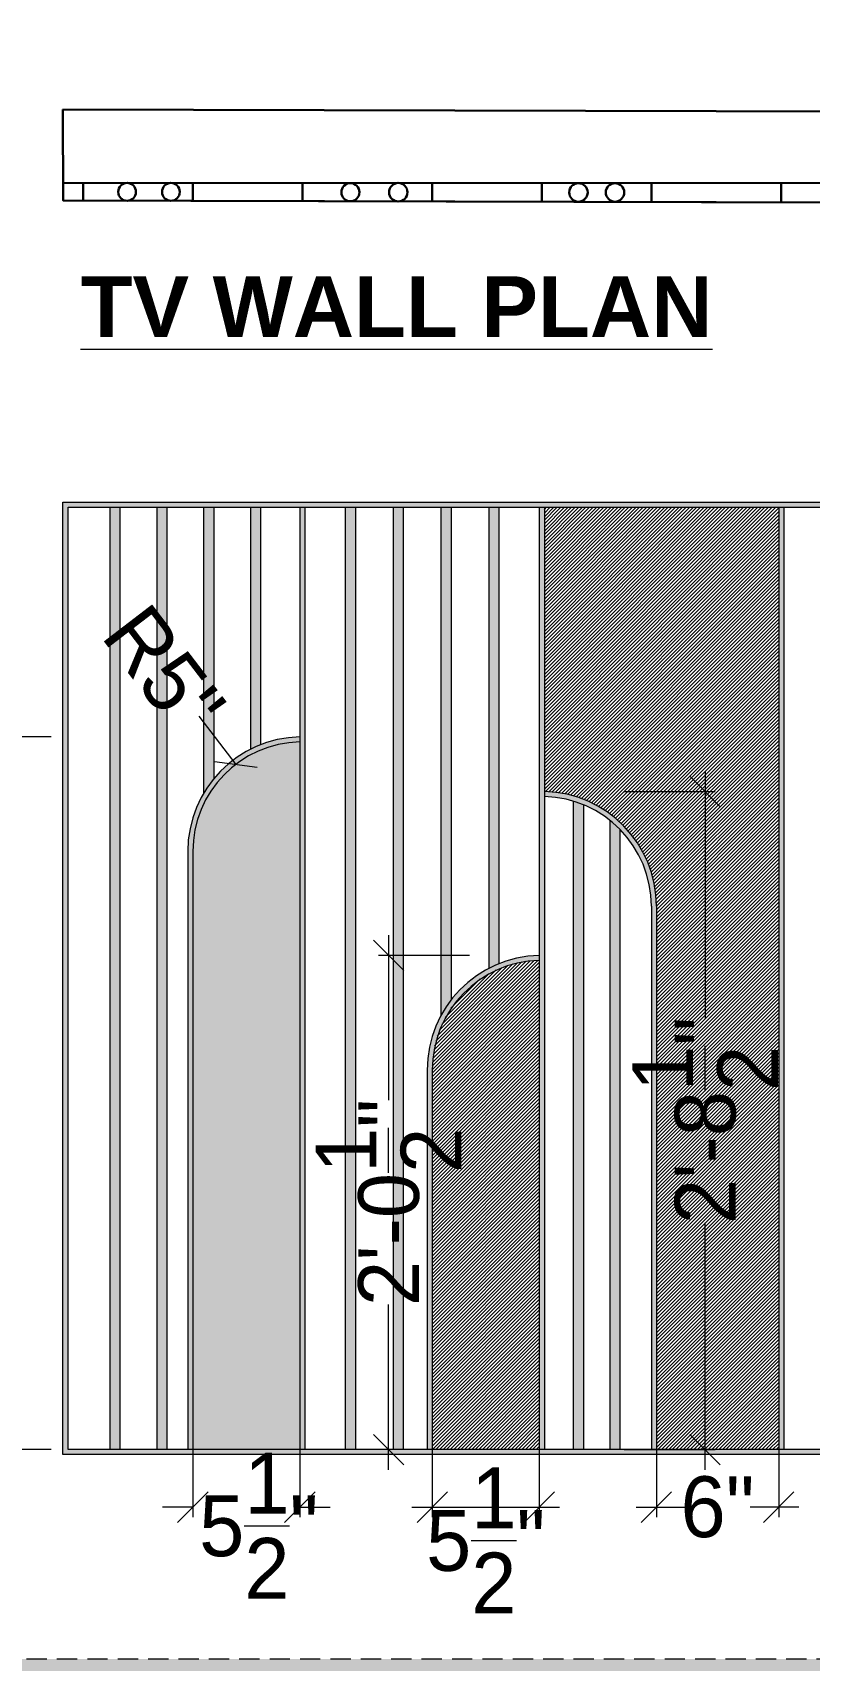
# Model space of a CAD drawing. Header units: millimetres. Extents: x 35877 to 3066687, y -650199 to -40525.
# Drawn here: x 147543.6 to 147581.9, y -179548.9 to -179468.6 of the extents above; entities that cross this region are included whole.
import ezdxf

# ---------------------------------------------------------------- set-up
doc = ezdxf.new("R2010")
doc.units = ezdxf.units.MM
doc.header["$MEASUREMENT"] = 0
doc.header["$PDMODE"] = 35
doc.linetypes.add('DASHED', pattern=[0.75, 0.5, -0.25])
doc.linetypes.add('DASHEDX2', pattern=[1.5, 1, -0.5])
doc.layers.get('Defpoints').update_dxf_attribs({"color": 220})
doc.layers.add('AR HATCH-7', color=7, linetype='Continuous')
for name, color, linetype, lineweight in [('DIM.', 250, 'Continuous', 13), ('dim05', 1, 'Continuous', 13), ('Dimension', 10, 'DASHEDX2', 20), ('el', 7, 'Continuous', 20), ('FURNITURE', 32, 'Continuous', 9), ('furniture dimensions', 1, 'DASHED', 0), ('interior hatch', 253, 'Continuous', 5), ('wall', 7, 'Continuous', 30)]:
    doc.layers.add(name, color=color, linetype=linetype, lineweight=lineweight)
doc.styles.add('century g', font='GOTHIC.TTF')
doc.styles.get("Standard").update_dxf_attribs({"font": 'arial.ttf', "height": 6})
doc.dimstyles.new('Archana', dxfattribs={"dimtxt": 2, "dimasz": 0.75, "dimexe": 0.5, "dimexo": 0.5, "dimgap": 0, "dimtad": 0, "dimzin": 0, "dimdsep": 46, "dimlunit": 4, "dimtxsty": 'century g', "dimblk": 'OBLIQUE', "dimcen": 0, "dimdle": 1, "dimclrd": 256, "dimclre": 256, "dimclrt": 256, "dimadec": 0, "dimazin": 0, "dimtfac": 1, "dimtofl": 0, "dimtmove": 1, "dimatfit": 3, "dimfxl": 1, "dimfxlon": 1, "dimtolj": 1, "dimtzin": 0, "dimlwd": -1, "dimlwe": -1, "dimarcsym": 0})

# ---------------------------------------------------------------- blocks, each defined once
blk = doc.blocks.new('_Oblique')
at = {"layer": 'wall', "color": 0, "lineweight": -2}
blk.add_line((-0.5, -0.5), (0.5, 0.5), dxfattribs=at)
blk = doc.blocks.new('*D606')
at = {"layer": 'Defpoints', "color": 0, "linetype": 'Continuous', "lineweight": 0, "transparency": 16777216}
for p in [(147551.495, -179537.23), (147556.779, -179537.23), (147556.779, -179541.322)]:
    blk.add_point(p, dxfattribs=at)
at = {"layer": 'furniture dimensions', "color": 5, "linetype": 'ByBlock', "transparency": 16777216}
blk.add_line((147551.495, -179537.73), (147551.495, -179541.822), dxfattribs=at)
at = {"layer": 'furniture dimensions', "color": 5, "linetype": 'Continuous', "transparency": 16777216}
for p, q in [((147556.779, -179537.73), (147556.779, -179541.822)), ((147551.495, -179541.322), (147549.995, -179541.322)), ((147556.779, -179541.322), (147558.279, -179541.322))]:
    blk.add_line(p, q, dxfattribs=at)
at = {"layer": 'furniture dimensions', "color": 5, "linetype": 'Continuous', "transparency": 16777216, "xscale": 1.5, "yscale": 1.5, "zscale": 1.5}
blk.add_blockref('_Oblique', (147551.495, -179541.322), dxfattribs=at)
at = {"layer": 'furniture dimensions', "color": 5, "linetype": 'Continuous', "transparency": 16777216, "xscale": 1.5, "yscale": 1.5, "zscale": 1.5, "rotation": 180}
blk.add_blockref('_Oblique', (147556.779, -179541.322), dxfattribs=at)
at = {"layer": 'furniture dimensions', "linetype": 'Continuous', "lineweight": 0, "transparency": 16777216, "insert": (147554.75, -179542.242), "char_height": 3, "attachment_point": 5, "style": 'century g'}
blk.add_mtext('\\A1;5{\\H1x;\\S1/2;}"', dxfattribs=at)
blk = doc.blocks.new('*D607')
at = {"layer": 'Defpoints', "color": 0, "linetype": 'Continuous', "lineweight": 0, "transparency": 16777216}
for p in [(147563.313, -179537.23), (147568.597, -179537.23), (147568.597, -179541.322)]:
    blk.add_point(p, dxfattribs=at)
at = {"layer": 'furniture dimensions', "color": 5, "linetype": 'ByBlock', "transparency": 16777216}
blk.add_line((147563.313, -179537.73), (147563.313, -179541.822), dxfattribs=at)
at = {"layer": 'furniture dimensions', "color": 5, "linetype": 'Continuous', "transparency": 16777216}
for p, q in [((147568.597, -179537.73), (147568.597, -179541.822)), ((147562.313, -179541.322), (147569.597, -179541.322))]:
    blk.add_line(p, q, dxfattribs=at)
at = {"layer": 'furniture dimensions', "color": 5, "linetype": 'Continuous', "transparency": 16777216, "xscale": 1.5, "yscale": 1.5, "zscale": 1.5, "rotation": 180}
blk.add_blockref('_Oblique', (147563.313, -179541.322), dxfattribs=at)
at = {"layer": 'furniture dimensions', "color": 5, "linetype": 'Continuous', "transparency": 16777216, "xscale": 1.5, "yscale": 1.5, "zscale": 1.5}
blk.add_blockref('_Oblique', (147568.597, -179541.322), dxfattribs=at)
at = {"layer": 'furniture dimensions', "linetype": 'Continuous', "lineweight": 0, "transparency": 16777216, "insert": (147565.953, -179542.964), "char_height": 3, "attachment_point": 5, "style": 'century g'}
blk.add_mtext('\\A1;5{\\H1x;\\S1/2;}"', dxfattribs=at)
blk = doc.blocks.new('*D608')
at = {"layer": 'Defpoints', "color": 0, "linetype": 'Continuous', "lineweight": 0, "transparency": 16777216}
for p in [(147574.381, -179537.23), (147580.415, -179537.23), (147580.415, -179541.322)]:
    blk.add_point(p, dxfattribs=at)
at = {"layer": 'furniture dimensions', "color": 5, "linetype": 'ByBlock', "transparency": 16777216}
blk.add_line((147574.381, -179537.73), (147574.381, -179541.822), dxfattribs=at)
at = {"layer": 'furniture dimensions', "color": 5, "linetype": 'Continuous', "transparency": 16777216}
for p, q in [((147580.415, -179537.73), (147580.415, -179541.822)), ((147573.381, -179541.322), (147575.785, -179541.322)), ((147581.415, -179541.322), (147579.011, -179541.322))]:
    blk.add_line(p, q, dxfattribs=at)
at = {"layer": 'furniture dimensions', "color": 5, "linetype": 'Continuous', "transparency": 16777216, "xscale": 1.5, "yscale": 1.5, "zscale": 1.5, "rotation": 180}
blk.add_blockref('_Oblique', (147574.381, -179541.322), dxfattribs=at)
at = {"layer": 'furniture dimensions', "color": 5, "linetype": 'Continuous', "transparency": 16777216, "xscale": 1.5, "yscale": 1.5, "zscale": 1.5}
blk.add_blockref('_Oblique', (147580.415, -179541.322), dxfattribs=at)
at = {"layer": 'furniture dimensions', "linetype": 'Continuous', "lineweight": 0, "transparency": 16777216, "insert": (147577.398, -179541.322), "char_height": 3, "attachment_point": 5, "style": 'century g'}
blk.add_mtext('\\A1;6"', dxfattribs=at)
blk = doc.blocks.new('*D611')
at = {"layer": 'Defpoints', "color": 0, "linetype": 'Continuous', "lineweight": 0, "transparency": 16777216}
for p in [(147540.507, -179503.328), (147556.779, -179503.328), (147545.336, -179538.48)]:
    blk.add_point(p, dxfattribs=at)
at = {"layer": 'furniture dimensions', "color": 5, "linetype": 'Continuous', "transparency": 16777216}
for p, q in [((147540.507, -179502.328), (147540.507, -179515.791)), ((147544.507, -179503.328), (147540.007, -179503.328)), ((147540.507, -179539.48), (147540.507, -179526.017))]:
    blk.add_line(p, q, dxfattribs=at)
at = {"layer": 'furniture dimensions', "color": 5, "linetype": 'ByBlock', "transparency": 16777216}
blk.add_line((147544.507, -179538.48), (147540.007, -179538.48), dxfattribs=at)
at = {"layer": 'furniture dimensions', "color": 5, "linetype": 'Continuous', "transparency": 16777216, "xscale": 1.5, "yscale": 1.5, "zscale": 1.5}
for p, rotation in [((147540.507, -179503.328), 90), ((147540.507, -179538.48), 270)]:
    blk.add_blockref('_Oblique', p, dxfattribs=dict(at, rotation=rotation))
at = {"layer": 'furniture dimensions', "linetype": 'Continuous', "lineweight": 0, "transparency": 16777216, "insert": (147540.507, -179520.904), "char_height": 3, "attachment_point": 5, "rotation": 90, "style": 'century g'}
blk.add_mtext('\\A1;2\'-11"', dxfattribs=at)
blk = doc.blocks.new('*D612')
at = {"layer": 'Defpoints', "color": 0, "linetype": 'Continuous', "lineweight": 0, "transparency": 16777216}
for p in [(147568.597, -179514.106), (147561.158, -179538.48), (147568.597, -179538.48)]:
    blk.add_point(p, dxfattribs=at)
at = {"layer": 'furniture dimensions', "color": 5, "linetype": 'Continuous', "transparency": 16777216}
for p, q in [((147561.158, -179513.106), (147561.158, -179521.251)), ((147561.158, -179539.48), (147561.158, -179531.334)), ((147565.158, -179538.48), (147560.658, -179538.48))]:
    blk.add_line(p, q, dxfattribs=at)
at = {"layer": 'furniture dimensions', "color": 5, "linetype": 'ByBlock', "transparency": 16777216}
blk.add_line((147565.158, -179514.106), (147560.658, -179514.106), dxfattribs=at)
at = {"layer": 'furniture dimensions', "color": 5, "linetype": 'Continuous', "transparency": 16777216, "xscale": 1.5, "yscale": 1.5, "zscale": 1.5}
for p, rotation in [((147561.158, -179514.106), 90), ((147561.158, -179538.48), 270)]:
    blk.add_blockref('_Oblique', p, dxfattribs=dict(at, rotation=rotation))
at = {"layer": 'furniture dimensions', "linetype": 'Continuous', "lineweight": 0, "transparency": 16777216, "insert": (147561.158, -179526.293), "char_height": 3, "attachment_point": 5, "rotation": 90, "style": 'century g'}
blk.add_mtext('\\A1;2\'-0{\\H1x;\\S1/2;}"', dxfattribs=at)
blk = doc.blocks.new('*D613')
at = {"layer": 'Defpoints', "color": 0, "linetype": 'Continuous', "lineweight": 0, "transparency": 16777216}
for p in [(147568.847, -179506.025), (147568.722, -179538.48), (147576.785, -179538.48)]:
    blk.add_point(p, dxfattribs=at)
at = {"layer": 'furniture dimensions', "color": 5, "linetype": 'Continuous', "transparency": 16777216}
for p, q in [((147576.785, -179505.025), (147576.785, -179517.211)), ((147576.785, -179539.48), (147576.785, -179527.294)), ((147572.785, -179538.48), (147577.285, -179538.48))]:
    blk.add_line(p, q, dxfattribs=at)
at = {"layer": 'furniture dimensions', "color": 5, "linetype": 'ByBlock', "transparency": 16777216}
blk.add_line((147572.785, -179506.025), (147577.285, -179506.025), dxfattribs=at)
at = {"layer": 'furniture dimensions', "color": 5, "linetype": 'Continuous', "transparency": 16777216, "xscale": 1.5, "yscale": 1.5, "zscale": 1.5}
for p, rotation in [((147576.785, -179506.025), 90), ((147576.785, -179538.48), 270)]:
    blk.add_blockref('_Oblique', p, dxfattribs=dict(at, rotation=rotation))
at = {"layer": 'furniture dimensions', "linetype": 'Continuous', "lineweight": 0, "transparency": 16777216, "insert": (147576.785, -179522.252), "char_height": 3, "attachment_point": 5, "rotation": 90, "style": 'century g'}
blk.add_mtext('\\A1;2\'-8{\\H1x;\\S1/2;}"', dxfattribs=at)
blk = doc.blocks.new('*D619')
at = {"layer": 'Defpoints', "color": 0, "linetype": 'Continuous', "lineweight": 0, "transparency": 16777216}
for p in [(147553.615, -179504.692), (147556.904, -179508.986)]:
    blk.add_point(p, dxfattribs=at)
at = {"layer": 'furniture dimensions', "color": 5, "linetype": 'Continuous', "transparency": 16777216}
blk.add_line((147551.791, -179502.31), (147553.615, -179504.692), dxfattribs=at)
at = {"layer": 'furniture dimensions', "color": 5, "linetype": 'Continuous', "transparency": 16777216, "xscale": 1.5, "yscale": 1.5, "zscale": 1.5, "rotation": 307.4509483491406}
blk.add_blockref('_Oblique', (147553.615, -179504.692), dxfattribs=at)
at = {"layer": 'furniture dimensions', "linetype": 'Continuous', "lineweight": 0, "transparency": 16777216, "insert": (147550.07, -179500.063), "char_height": 3, "attachment_point": 5, "rotation": 307.45095, "style": 'century g'}
blk.add_mtext('\\A1;R5"', dxfattribs=at)
blk = doc.blocks.new('*D942')
at = {"layer": 'Defpoints', "color": 0, "linetype": 'Continuous', "lineweight": 0, "transparency": 16777216}
for p in [(147546.5, -179476.011), (147536.5, -179476.883), (147546.498, -179476.883)]:
    blk.add_point(p, dxfattribs=at)
at = {"layer": 'furniture dimensions', "color": 5, "linetype": 'Continuous', "transparency": 16777216}
for p, q in [((147536.5, -179476.447), (147533.471, -179475.538)), ((147536.5, -179475.011), (147536.5, -179477.883)), ((147540.5, -179476.883), (147536, -179476.883))]:
    blk.add_line(p, q, dxfattribs=at)
at = {"layer": 'furniture dimensions', "color": 5, "linetype": 'ByBlock', "transparency": 16777216}
blk.add_line((147540.5, -179476.011), (147536, -179476.011), dxfattribs=at)
at = {"layer": 'furniture dimensions', "color": 5, "linetype": 'Continuous', "transparency": 16777216, "xscale": 1.5, "yscale": 1.5, "zscale": 1.5}
for p, rotation in [((147536.5, -179476.011), 90), ((147536.5, -179476.883), 270)]:
    blk.add_blockref('_Oblique', p, dxfattribs=dict(at, rotation=rotation))
at = {"layer": 'furniture dimensions', "linetype": 'Continuous', "lineweight": 0, "transparency": 16777216, "insert": (147533.471, -179474.062), "char_height": 3, "attachment_point": 5, "rotation": 90, "style": 'century g'}
blk.add_mtext("\\A1;{\\H0.7x;\\S3/4;}''", dxfattribs=at)

msp = doc.modelspace()

# ---------------------------------------------------------------- hatches: boundary and pattern name
at = {"layer": 'AR HATCH-7', "lineweight": 0, "true_color": 0xd6a100, "transparency": 33554613}
h = msp.add_hatch(color=42, dxfattribs=at)
h.dxf.hatch_style = 1
h.paths.add_polyline_path([(147639.6302, -179491.7566), (147545.0863, -179491.7566), (147545.0863, -179538.7296), (147639.6302, -179538.7296)])
h.paths.add_polyline_path([(147639.3802, -179492.0066), (147639.3802, -179538.4796), (147545.3363, -179538.4796), (147545.3363, -179492.0066)], flags=16)
h.paths.add_polyline_path([(147547.8999, -179492.0066), (147547.3999, -179492.0066), (147547.3999, -179538.4796), (147547.8999, -179538.4796)], flags=0)
h.paths.add_polyline_path([(147550.2135, -179492.0066), (147549.7135, -179492.0066), (147549.7135, -179538.4796), (147550.2135, -179538.4796)], flags=0)
h = msp.add_hatch(color=42, dxfattribs=at)
h.dxf.hatch_style = 1
h.paths.add_polyline_path([(147547.8999, -179492.0066), (147547.3999, -179492.0066), (147547.3999, -179538.4796), (147547.8999, -179538.4796)])
h.paths.add_polyline_path([(147550.2135, -179492.0066), (147549.7135, -179492.0066), (147549.7135, -179538.4796), (147550.2135, -179538.4796)])
h.paths.add_polyline_path([(147552.5271, -179492.0066), (147552.0271, -179492.0066), (147552.0271, -179506.116, -0.0386613), (147552.5271, -179505.3993)])
h.paths.add_polyline_path([(147554.8407, -179492.0066), (147554.3407, -179492.0066), (147554.3407, -179503.941, -0.0242239), (147554.8407, -179503.7167)])
h.paths.add_polyline_path([(147557.0293, -179492.0066), (147556.7793, -179492.0066), (147556.7793, -179538.4796), (147557.0293, -179538.4796)])
h.paths.add_polyline_path([(147556.7793, -179503.3284, 0.4077581), (147551.2453, -179508.986), (147551.2453, -179538.4796), (147551.4953, -179538.4796), (147551.4953, -179508.986, -0.4074604), (147556.7793, -179503.5785)])
h.paths.add_polyline_path([(147559.5179, -179492.0066), (147559.0179, -179492.0066), (147559.0179, -179538.4796), (147559.5179, -179538.4796)])
h.paths.add_polyline_path([(147561.8815, -179492.0066), (147561.3815, -179492.0066), (147561.3815, -179538.4796), (147561.8815, -179538.4796)])
h = msp.add_hatch(color=42, dxfattribs=at)
h.dxf.hatch_style = 1
h.paths.add_polyline_path([(147564.2451, -179492.0066), (147563.7451, -179492.0066), (147563.7451, -179517.0705, -0.0405574), (147564.2451, -179516.3024)])
h.paths.add_polyline_path([(147566.6087, -179492.0066), (147566.1087, -179492.0066), (147566.1087, -179514.7441, -0.0243313), (147566.6087, -179514.5139)])
h.paths.add_polyline_path([(147568.8473, -179492.0066), (147568.5973, -179492.0066), (147568.5973, -179538.4796), (147568.8473, -179538.4796)])
h.paths.add_polyline_path([(147568.8473, -179506.0254), (147568.8473, -179506.2754, -0.4074604), (147574.1313, -179511.683), (147574.1313, -179538.4796), (147574.3813, -179538.4796), (147574.3813, -179511.683, 0.4077581)])
h.paths.add_polyline_path([(147570.7753, -179506.6787, 0.0245299), (147570.2753, -179506.5017), (147570.2753, -179538.4796), (147570.7753, -179538.4796)], flags=17)
h.paths.add_polyline_path([(147572.5783, -179507.8898, 0.031083), (147572.0783, -179507.441), (147572.0783, -179538.4796), (147572.5783, -179538.4796)], flags=17)
h.paths.add_polyline_path([(147580.6653, -179492.0066), (147580.4153, -179492.0066), (147580.4153, -179538.4796), (147580.6653, -179538.4796)])
h.paths.add_polyline_path([(147583.1539, -179492.0066), (147582.6539, -179492.0066), (147582.6539, -179538.4796), (147583.1539, -179538.4796)])
h.paths.add_polyline_path([(147585.5175, -179492.0066), (147585.0175, -179492.0066), (147585.0175, -179538.4796), (147585.5175, -179538.4796)])
h.paths.add_polyline_path([(147587.8811, -179492.0066), (147587.3811, -179492.0066), (147587.3811, -179506.2931, -0.0405574), (147587.8811, -179505.525)])
h.paths.add_polyline_path([(147590.2447, -179492.0066), (147589.7447, -179492.0066), (147589.7447, -179503.9667, -0.0243313), (147590.2447, -179503.7366)])
h.paths.add_polyline_path([(147592.2333, -179503.5785), (147592.2333, -179503.3284, 0.4077581), (147586.6993, -179508.986), (147586.6993, -179538.4796), (147586.9493, -179538.4796), (147586.9493, -179508.986, -0.4074604)])
h.paths.add_polyline_path([(147592.4833, -179492.0066), (147592.2333, -179492.0066), (147592.2333, -179538.4796), (147592.4833, -179538.4796)])
h.paths.add_polyline_path([(147594.9719, -179492.0066), (147594.4719, -179492.0066), (147594.4719, -179538.4796), (147594.9719, -179538.4796)])
h.paths.add_polyline_path([(147597.3355, -179492.0066), (147596.8355, -179492.0066), (147596.8355, -179538.4796), (147597.3355, -179538.4796)])
h.paths.add_polyline_path([(147599.6991, -179492.0066), (147599.1991, -179492.0066), (147599.1991, -179517.0705, -0.0405574), (147599.6991, -179516.3024)])
h.paths.add_polyline_path([(147602.0627, -179492.0066), (147601.5627, -179492.0066), (147601.5627, -179514.7441, -0.0243313), (147602.0627, -179514.5139)])
h.paths.add_polyline_path([(147604.3013, -179492.0066), (147604.0513, -179492.0066), (147604.0513, -179538.4796), (147604.3013, -179538.4796)])
h = msp.add_hatch(color=42, dxfattribs=at)
h.dxf.hatch_style = 1
h.paths.add_polyline_path([(147568.5973, -179514.3559), (147568.5973, -179514.1058, 0.4077581), (147563.0633, -179519.7634), (147563.0633, -179538.4796), (147563.3133, -179538.4796), (147563.3133, -179519.7634, -0.4074604)])
at = {"layer": 'dim05', "lineweight": 0, "true_color": 0xadddf7, "transparency": 33554526}
h = msp.add_hatch(dxfattribs=at)
h.set_pattern_fill('ANSI31', color=141)
h.set_pattern_definition([(45, (159.95672, -547.00833), (-0.08838834765, 0.08838834765), [])])
edge = h.paths.add_edge_path()
edge.add_line((147627.6872, -179492.0066), (147616.1192, -179492.0066))
edge.add_line((147616.1192, -179492.0066), (147616.1192, -179538.4796))
edge.add_line((147616.1192, -179538.4796), (147622.1532, -179538.4796))
edge.add_line((147622.1532, -179538.4796), (147622.1532, -179519.7634))
edge.add_arc((147627.8147, -179519.7644), 5.6614, 91.289938, 179.989733, ccw=False)
edge.add_line((147627.6872, -179514.1044), (147627.6872, -179492.0066))
edge = h.paths.add_edge_path()
edge.add_arc((147604.1138, -179519.7009), 5.3469, 90.669752, 180.669752)
edge.add_line((147598.7673, -179519.7634), (147598.7673, -179538.4796))
edge.add_line((147598.7673, -179538.4796), (147604.0513, -179538.4796))
edge.add_line((147604.0513, -179538.4796), (147604.0513, -179514.3544))
edge = h.paths.add_edge_path()
edge.add_line((147580.4153, -179492.0066), (147568.8473, -179492.0066))
edge.add_line((147568.8473, -179492.0066), (147568.8473, -179506.024))
edge.add_arc((147568.7198, -179511.684), 5.6614, 0.010267, 88.710062, ccw=False)
edge.add_line((147574.3813, -179511.683), (147574.3813, -179538.4796))
edge.add_line((147574.3813, -179538.4796), (147580.4153, -179538.4796))
edge.add_line((147580.4153, -179538.4796), (147580.4153, -179492.0066))
edge = h.paths.add_edge_path()
edge.add_arc((147568.6598, -179519.7009), 5.3469, 90.669752, 180.669752)
edge.add_line((147563.3133, -179519.7634), (147563.3133, -179538.4796))
edge.add_line((147563.3133, -179538.4796), (147568.5973, -179538.4796))
edge.add_line((147568.5973, -179538.4796), (147568.5973, -179514.3544))
at = {"layer": 'Dimension', "true_color": 0xd39e00, "transparency": 33554687}
h = msp.add_hatch(color=42, dxfattribs=at)
h.paths.add_polyline_path([(147495.5534, -179384.0794), (147495.5534, -179550.472), (147731.9485, -179550.472), (147731.9485, -179384.0794)])
h.paths.add_polyline_path([(147497.2125, -179385.7384), (147730.2894, -179385.7384), (147730.2894, -179548.813), (147497.2125, -179548.813)], flags=16)
at = {"layer": 'interior hatch', "lineweight": 0, "true_color": 0xd9b996, "transparency": 33554687}
h = msp.add_hatch(color=31, dxfattribs=at)
h.dxf.hatch_style = 1
h.paths.add_polyline_path([(147556.7793, -179503.5785, 0.4074604), (147551.4953, -179508.986), (147551.4953, -179538.4796), (147556.7793, -179538.4796)])
h.paths.add_polyline_path([(147592.2333, -179503.5785, 0.4074604), (147586.9493, -179508.986), (147586.9493, -179538.4796), (147592.2333, -179538.4796)])
h.paths.add_polyline_path([(147609.5852, -179504.1966, 0.4074604), (147604.3013, -179498.789), (147604.3013, -179538.4796), (147609.5852, -179538.4796)])

# ---------------------------------------------------------------- linework, layer by layer
at = {"layer": 'Dimension', "color": 42, "true_color": 0xd39e00, "transparency": 33554687, "elevation": 0.3468}
msp.add_lwpolyline([(147497.2125, -179385.7384), (147730.2894, -179385.7384), (147730.2894, -179548.813), (147497.2125, -179548.813)], close=True, dxfattribs=at)
at = {"layer": 'el', "color": 251, "linetype": 'DASHEDX2', "true_color": 0x636466, "transparency": 33554687}
msp.add_line((147545.0863, -179491.7566), (147639.6302, -179491.7566), dxfattribs=at)
at = {"layer": 'FURNITURE', "lineweight": 30, "transparency": 33554687}
for p, q in [((147545.0863, -179472.3794), (147639.6302, -179472.6219)), ((147545.0869, -179472.3794), (147545.0986, -179476.8794)), ((147639.6186, -179477.1219), (147545.0967, -179476.8794))]:
    msp.add_line(p, q, dxfattribs=at)
at = {"layer": 'FURNITURE', "color": 18, "lineweight": 30, "true_color": 0x000000, "transparency": 33554687}
for p, q in [((147551.4953, -179476.0112), (147551.4953, -179476.8953)), ((147556.9043, -179476.0113), (147556.9043, -179476.9097)), ((147563.3133, -179476.0263), (147563.3133, -179476.9246)), ((147568.7223, -179476.0417), (147568.7223, -179476.94)), ((147574.1313, -179476.0117), (147574.1313, -179476.9539)), ((147580.5403, -179476.0118), (147580.5403, -179476.9703))]:
    msp.add_line(p, q, dxfattribs=at)
at = {"layer": 'FURNITURE', "lineweight": 0, "transparency": 33554687}
for p, q in [((147547.3999, -179492.0066), (147547.3999, -179538.4796)), ((147547.8999, -179492.0066), (147547.8999, -179538.4796)), ((147549.7135, -179492.0066), (147549.7135, -179538.4796)), ((147550.2135, -179492.0066), (147550.2135, -179538.4796)), ((147552.0271, -179492.0066), (147552.0271, -179506.1039)), ((147552.5271, -179492.0066), (147552.5271, -179505.3993)), ((147554.3407, -179492.0066), (147554.3407, -179503.941)), ((147554.8407, -179492.0066), (147554.8407, -179503.7167)), ((147556.7793, -179492.0066), (147556.7793, -179538.4796)), ((147557.0293, -179492.0066), (147557.0293, -179538.4796)), ((147559.0179, -179492.0066), (147559.0179, -179538.4796)), ((147559.5179, -179492.0066), (147559.5179, -179538.4796)), ((147561.3815, -179492.0066), (147561.3815, -179538.4796)), ((147561.8815, -179492.0066), (147561.8815, -179538.4796)), ((147563.7451, -179492.0066), (147563.7451, -179517.0705)), ((147564.2451, -179492.0066), (147564.2451, -179516.3024)), ((147566.1087, -179492.0066), (147566.1087, -179514.7441)), ((147566.6087, -179492.0066), (147566.6087, -179514.5139)), ((147568.5973, -179492.0066), (147568.5973, -179538.4796)), ((147568.8473, -179492.0066), (147568.8473, -179538.4796)), ((147580.4153, -179492.0066), (147580.4153, -179538.4796)), ((147580.6653, -179492.0066), (147580.6653, -179538.4796)), ((147570.2753, -179506.5017), (147570.2753, -179538.4796)), ((147570.7753, -179506.6787), (147570.7753, -179538.4796)), ((147572.0783, -179507.441), (147572.0783, -179538.4796)), ((147572.5783, -179507.8898), (147572.5783, -179538.4796)), ((147551.2453, -179508.986), (147551.2453, -179538.4796)), ((147551.4953, -179508.986), (147551.4953, -179538.4796)), ((147574.1313, -179511.683), (147574.1313, -179538.4796)), ((147574.3813, -179511.683), (147574.3813, -179538.4796)), ((147563.0633, -179519.7634), (147563.0633, -179538.4796)), ((147563.3133, -179519.7634), (147563.3133, -179538.4796))]:
    msp.add_line(p, q, dxfattribs=at)
at = {"layer": 'FURNITURE', "color": 18, "lineweight": 30, "true_color": 0x000000, "transparency": 33554687}
msp.add_lwpolyline([(147545.0986, -179476.0111), (147639.6222, -179476.0129), (147639.6222, -179477.1141), (147545.0986, -179476.8794)], close=True, dxfattribs=at)
at = {"layer": 'FURNITURE', "color": 18, "lineweight": 0, "true_color": 0x000000, "transparency": 33554687}
for points in [[(147545.0863, -179491.7566), (147639.6302, -179491.7566), (147639.6302, -179538.7296), (147545.0863, -179538.7296)], [(147545.3363, -179492.0066), (147639.3802, -179492.0066), (147639.3802, -179538.4796), (147545.3363, -179538.4796)]]:
    msp.add_lwpolyline(points, close=True, dxfattribs=at)
at = {"layer": 'FURNITURE', "lineweight": 0, "transparency": 33554687}
for centre, radius, start, end in [((147556.9043, -179508.986), 5.659, 91.265694, 180), ((147556.9043, -179508.986), 5.409, 91.324204, 180), ((147568.7223, -179511.683), 5.659, 0, 88.734306), ((147568.7223, -179511.683), 5.409, 0, 88.675796), ((147568.7223, -179519.7634), 5.659, 91.265694, 180), ((147568.7223, -179519.7634), 5.409, 91.324204, 180)]:
    msp.add_arc(centre, radius, start, end, dxfattribs=at)
at = {"layer": 'furniture dimensions', "color": 42, "linetype": 'ByBlock', "lineweight": 30, "true_color": 0xd39e00, "transparency": 33554687}
msp.add_line((147546.0863, -179476.0111), (147546.0863, -179476.8819), dxfattribs=at)
for centre, radius in [((147548.2499, -179476.4502), 0.439), ((147550.4135, -179476.4503), 0.439), ((147559.2748, -179476.4666), 0.448), ((147561.6384, -179476.4666), 0.4552), ((147570.5315, -179476.478), 0.4552), ((147572.3345, -179476.4781), 0.4552)]:
    msp.add_circle(centre, radius, dxfattribs=at)

# ---------------------------------------------------------------- texts
at = {"layer": 'DIM.', "color": 1, "transparency": 33554687, "insert": (147545.9561, -179480.6123, 0.3069), "char_height": 3, "attachment_point": 1}
msp.add_mtext_dynamic_manual_height_columns('{\\fArial|b1|i0|c0|p34;\\LTV WALL PLAN }', width=111.558836, gutter_width=1, heights=[0], dxfattribs=at)

# ---------------------------------------------------------------- dimensions: what is measured, and where the dimension line sits
at = {"layer": 'furniture dimensions', "color": 5, "linetype": 'Continuous', "lineweight": 0}
dim = msp.add_linear_dim(base=(147536.5, -179476.883), p1=(147546.5, -179476.0111), p2=(147546.4978, -179476.883), angle=90, text="{\\H0.7x;\\S3/4;}''", dimstyle='Archana', override={"dimtxt": 3, "dimasz": 1.5, "dimdec": 3, "dimclrd": 5, "dimclre": 5, "dimfxl": 4}, dxfattribs=at)
dim.commit()
dim.dimension.update_dxf_attribs({"geometry": '*D942', "text_midpoint": (147533.4708, -179475.5383)})
at = {"layer": 'furniture dimensions', "color": 5, "linetype": 'Continuous', "lineweight": 0, "transparency": 33554687}
dim = msp.add_radius_dim(center=(147556.9043, -179508.986), mpoint=(147553.6152, -179504.692), dimstyle='Archana', override={"dimtxt": 3, "dimasz": 1.5, "dimdec": 0, "dimclrd": 5, "dimclre": 5, "dimfxl": 4}, dxfattribs=at)
dim.commit()
dim.dimension.update_dxf_attribs({"geometry": '*D619', "text_midpoint": (147550.0696, -179500.0631)})
for base, p1, p2, override, picture, middle in [((147540.5068, -179503.3284), (147545.3363, -179538.4796), (147556.7793, -179503.3284), {"dimtxt": 3, "dimasz": 1.5, "dimdec": 0, "dimclrd": 5, "dimclre": 5, "dimfxl": 4}, '*D611', (147540.5068, -179520.904)), ((147576.7846, -179538.4796), (147568.8473, -179506.0254), (147568.7223, -179538.4796), {"dimtxt": 3, "dimasz": 1.5, "dimdec": 1, "dimclrd": 5, "dimclre": 5, "dimfxl": 4}, '*D613', (147576.7846, -179522.2525)), ((147561.1585, -179538.4796), (147568.5973, -179514.1058), (147568.5973, -179538.4796), {"dimtxt": 3, "dimasz": 1.5, "dimdec": 1, "dimclrd": 5, "dimclre": 5, "dimfxl": 4}, '*D612', (147561.1585, -179526.2927))]:
    dim = msp.add_linear_dim(base=base, p1=p1, p2=p2, angle=90, dimstyle='Archana', override=override, dxfattribs=at)
    dim.commit()
    dim.dimension.update_dxf_attribs({"geometry": picture, "text_midpoint": middle})
for base, p1, p2, picture, middle in [((147556.7793, -179541.322), (147551.4953, -179537.2296), (147556.7793, -179537.2296), '*D606', (147554.7495, -179542.2419)), ((147568.5973, -179541.322), (147563.3133, -179537.2296), (147568.5973, -179537.2296), '*D607', (147565.9529, -179542.9639))]:
    dim = msp.add_linear_dim(base=base, p1=p1, p2=p2, dimstyle='Archana', override={"dimtxt": 3, "dimasz": 1.5, "dimdec": 1, "dimclrd": 5, "dimclre": 5, "dimfxl": 4}, dxfattribs=at)
    dim.commit()
    dim.dimension.update_dxf_attribs({"geometry": picture, "text_midpoint": middle, "dimtype": 160})
dim = msp.add_linear_dim(base=(147580.4153, -179541.322), p1=(147574.3813, -179537.2296), p2=(147580.4153, -179537.2296), dimstyle='Archana', override={"dimtxt": 3, "dimasz": 1.5, "dimdec": 1, "dimclrd": 5, "dimclre": 5, "dimfxl": 4}, dxfattribs=at)
dim.commit()
dim.dimension.update_dxf_attribs({"geometry": '*D608', "text_midpoint": (147577.3983, -179541.322)})

doc.saveas('drawing.dxf')
